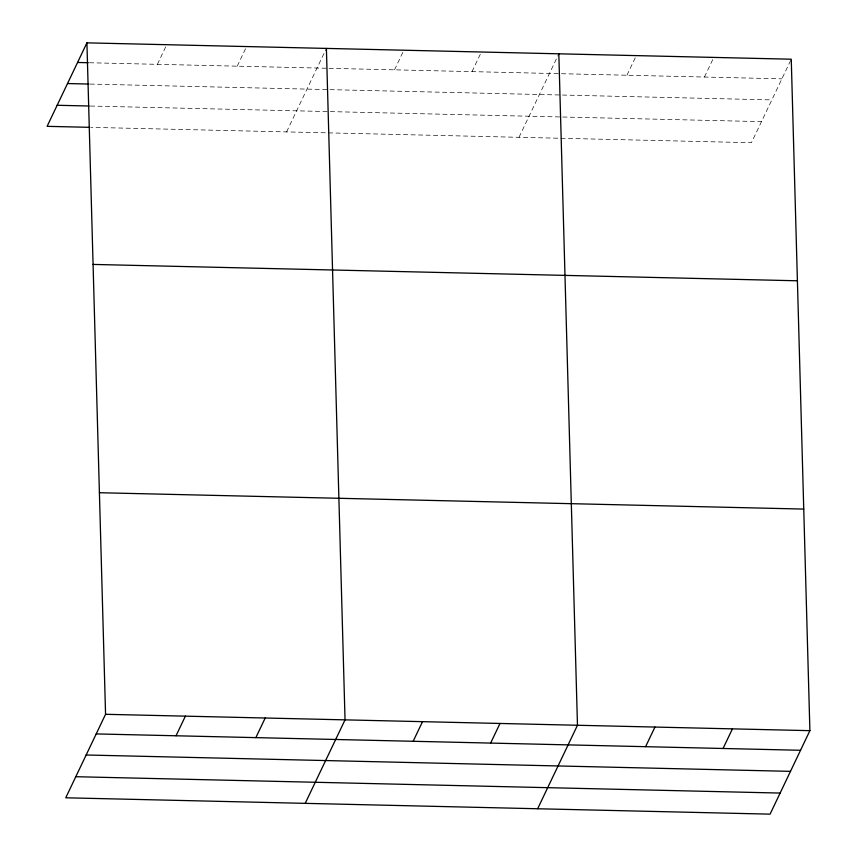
<?xml version="1.0" encoding="UTF-8"?>
<svg xmlns="http://www.w3.org/2000/svg" width="857" height="857" viewBox="0 0 857 857"><rect width="100%" height="100%" fill="white"/><g stroke="black" fill="none" stroke-linecap="round" stroke-linejoin="round"><path stroke-width="0.64" stroke-dasharray="4.29 3.21" d="M157.388 64.329L166.751 44.703M237.218 66.182L246.57 46.557M286.57 131.903L325.842 49.567M394.509 69.835L403.872 50.209M471.993 71.634L481.355 52.009M518.999 137.302L558.282 54.966M626.949 75.234L636.301 55.609M704.422 77.034L713.785 57.408M790.711 60.365L751.439 142.701L91.003 127.361M89.535 62.754L327.728 68.281M329.056 68.314L560.157 73.681M561.496 73.713L781.895 78.833M90.124 84.072L771.846 99.905M90.414 106.043L761.487 121.63"/><path stroke-width="1.29" d="M86.921 42.85L105.561 714.299L65.743 797.792L770.079 814.15L809.897 730.657L791.257 59.208L86.921 42.85L47.103 126.343L89.674 127.329M176.028 735.777L185.391 716.152M255.857 737.631L265.209 718.005M305.21 803.352L345.039 719.859L326.399 48.41M413.16 741.284L422.512 721.658M490.632 743.083L499.995 723.458M537.65 808.751L577.468 725.258L558.828 53.809M645.589 746.683L654.952 727.057M723.062 748.482L732.424 728.857M77.559 62.475L88.207 62.722M67.51 83.547L88.796 84.05M57.151 105.272L89.085 106.011M93.07 264.427L797.406 280.785M99.412 492.721L803.748 509.079M105.561 714.299L809.897 730.657M96.209 733.924L800.545 750.282M86.15 754.996L790.486 771.354M75.791 776.71L780.127 793.068"/></g></svg>
